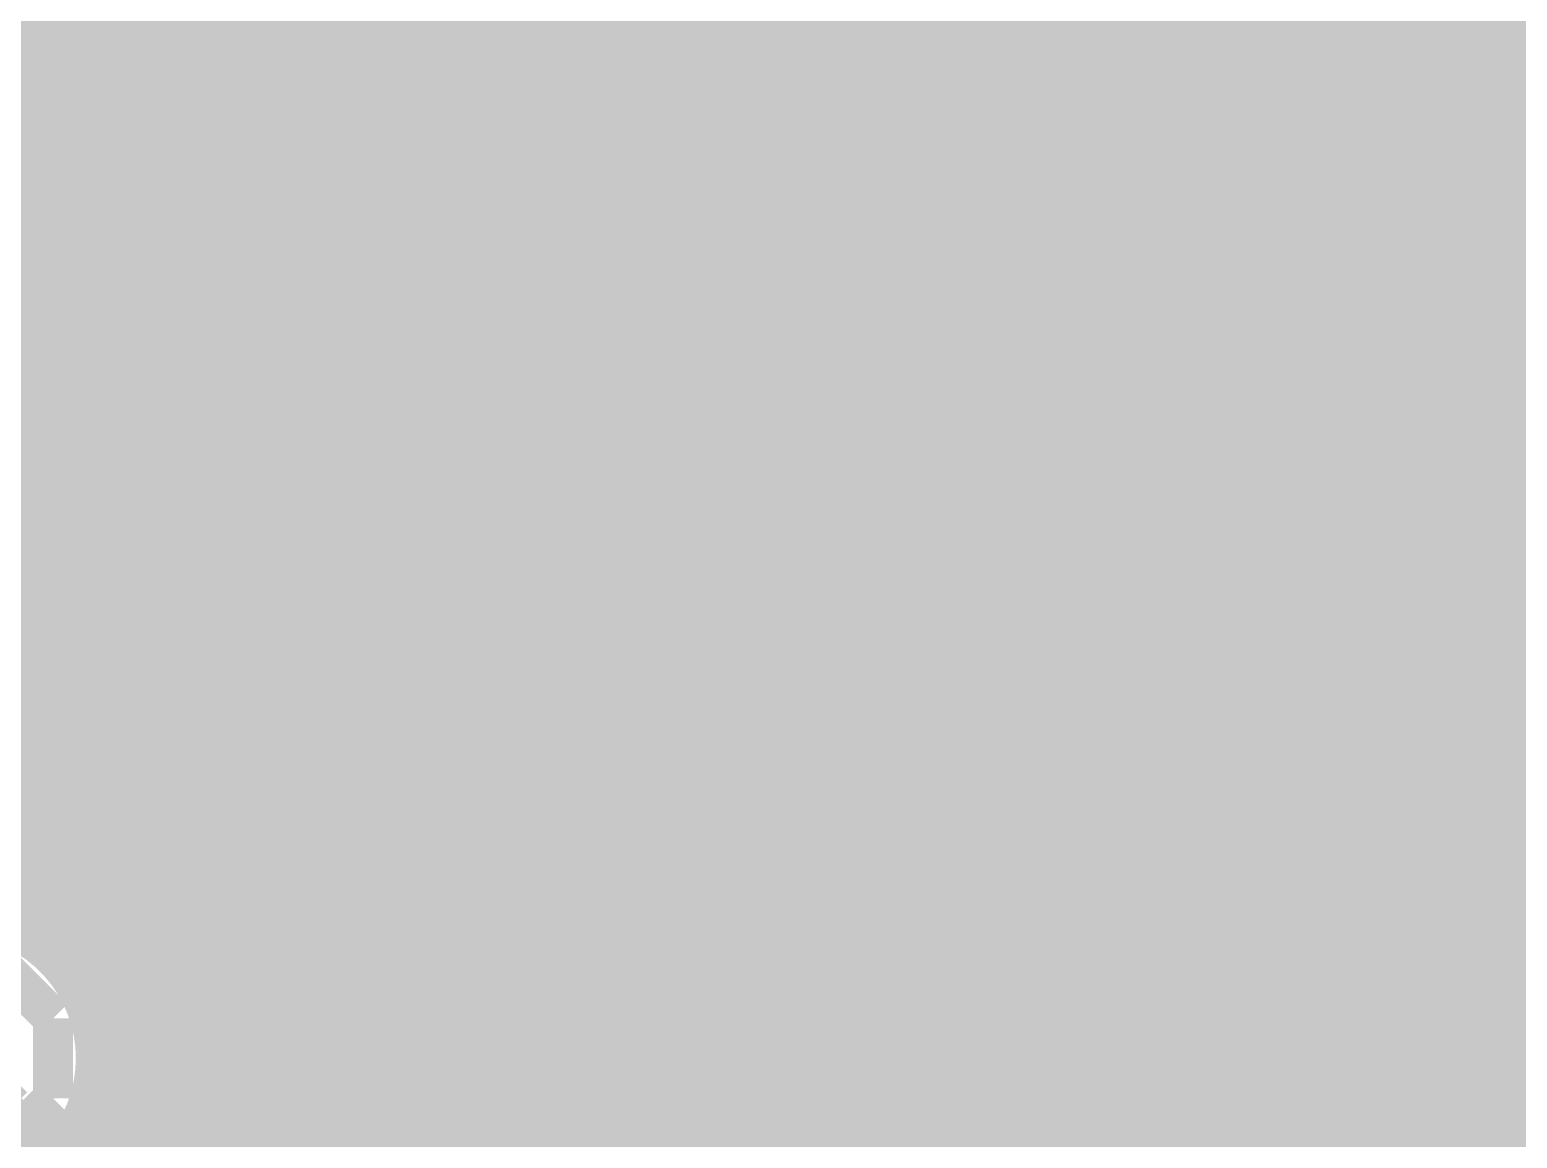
# Model space of a CAD drawing. Extents: x 980 to 1163, y 595 to 881.
# Drawn here: x 1112.76 to 1122.21, y 807.41 to 814.45 of the extents above; entities that cross this region are included whole.
import ezdxf

# ---------------------------------------------------------------- set-up
doc = ezdxf.new("R2010")
doc.units = 0
doc.header["$LTSCALE"] = 10
doc.header["$MEASUREMENT"] = 0
doc.layers.get('0').update_dxf_attribs({"linetype": 'CONTINUOUS'})
for name, color, linetype in [('22-304-2_BOT', 7, 'CONTINUOUS'), ('22-304-2_DRD', 7, 'CONTINUOUS'), ('22-304-2_DRL', 2, 'CONTINUOUS'), ('22-304-2_IN1', 4, 'CONTINUOUS'), ('22-304-2_IN2', 3, 'CONTINUOUS'), ('22-304-2_SMB', 5, 'CONTINUOUS'), ('22-304-2_SPB', 14, 'CONTINUOUS'), ('22-304-2_SSB', 12, 'CONTINUOUS'), ('22-304-2_SST', 11, 'CONTINUOUS'), ('22-304-2_TOP', 13, 'CONTINUOUS'), ('THRUHOLE_TAP', 7, 'CONTINUOUS')]:
    doc.layers.add(name, color=color, linetype=linetype)

# ---------------------------------------------------------------- blocks, each defined once
blk = doc.blocks.new('RECTANGLE_3')
blk.add_solid([(0.4826, 0.4064), (0.4826, -0.4064), (-0.4826, 0.4064), (-0.4826, -0.4064)])
blk = doc.blocks.new('RECTANGLE_31')
blk.add_solid([(0.9017, 0.508), (0.9017, -0.508), (-0.9017, 0.508), (-0.9017, -0.508)])
blk = doc.blocks.new('RECTANGLE_32')
blk.add_solid([(0.44958, 0.65024), (0.44958, -0.65024), (-0.44958, 0.65024), (-0.44958, -0.65024)])
blk = doc.blocks.new('ROUND_39')
at = {"const_width": 0.40005}
blk.add_lwpolyline([(-0.200024, 0, 1), (0.200024, 0, 1)], format="xyb", close=True, dxfattribs=at)
blk = doc.blocks.new('ROUND_88')
at = {"const_width": 0.10033}
blk.add_lwpolyline([(-0.050164, 0, 1), (0.050164, 0, 1)], format="xyb", close=True, dxfattribs=at)
blk = doc.blocks.new('ROUND_42')
at = {"const_width": 0.40005}
blk.add_lwpolyline([(-0.200024, 0, 1), (0.200024, 0, 1)], format="xyb", close=True, dxfattribs=at)
blk = doc.blocks.new('ROUND_80')
at = {"const_width": 0.10033}
blk.add_lwpolyline([(-0.050164, 0, 1), (0.050164, 0, 1)], format="xyb", close=True, dxfattribs=at)

msp = doc.modelspace()

# ---------------------------------------------------------------- linework, layer by layer
at = {"layer": '22-304-2_BOT'}
for points, const_width in [([(1112.6837, 819.3187), (1112.6837, 814.5536)], 0.254), ([(1116.5699, 817.5813), (1116.5699, 813.7942)], 0.254), ([(1116.7985, 817.5686), (1116.7985, 813.5656)], 0.254), ([(1117.0271, 817.5686), (1117.0271, 808.0462)], 0.254), ([(1117.2557, 817.5686), (1117.2557, 808.0462)], 0.254), ([(1117.4843, 817.5686), (1117.4843, 809.4686)], 0.254), ([(1117.7129, 817.5686), (1117.7129, 809.4686)], 0.254), ([(1117.9415, 817.0403), (1117.9415, 809.4686)], 0.254), ([(1118.1701, 816.7482), (1118.1701, 809.4686)], 0.254), ([(1118.3987, 816.6085), (1118.3987, 809.4686)], 0.254), ([(1118.6273, 816.545), (1118.6273, 813.9694)], 0.254), ([(1118.8559, 816.5425), (1118.8559, 814.4089)], 0.254), ([(1116.5368, 814.9448), (1116.5368, 813.8272)], 0.254), ([(1118.8686, 814.4216), (1116.5368, 814.4216)], 0.254), ([(1123.8343, 814.32), (1122.4627, 814.32), (1121.9293, 813.7866)], 0.254), ([(1118.7035, 814.193), (1116.5368, 814.193)], 0.254), ([(1113.1663, 813.7866), (1114.3093, 813.7866)], 0.635), ([(1118.6247, 813.9644), (1116.5368, 813.9644)], 0.254), ([(1119.5163, 813.7866), (1120.6593, 813.7866)], 0.635), ([(1115.5793, 808.4526), (1116.3413, 808.4526), (1116.3413, 813.1262), (1115.6809, 813.7866), (1115.5793, 813.7866)], 0.254), ([(1116.5368, 813.8272), (1116.7908, 813.5757)], 0.254), ([(1121.9293, 813.7866), (1121.9293, 808.4526)], 0.254), ([(1118.6095, 813.7358), (1116.6283, 813.7358)], 0.254), ([(1118.6273, 813.6037), (1118.6273, 809.4686)], 0.254), ([(1118.6527, 813.5072), (1116.8493, 813.5072)], 0.254), ([(1118.7644, 813.2786), (1116.9585, 813.2786)], 0.254), ([(1116.9763, 813.1262), (1116.9763, 809.4686)], 0.254), ([(1118.8559, 813.1643), (1118.8559, 809.4686)], 0.254), ([(1112.6837, 813.0169), (1112.6837, 808.7294)], 0.254), ([(1118.9854, 813.05), (1116.9763, 813.05)], 0.254), ([(1112.9123, 812.9153), (1112.9123, 812.8468)], 0.254), ([(1119.0845, 812.989), (1119.0845, 809.4686)], 0.254), ([(1119.3131, 812.9026), (1119.3131, 809.4686)], 0.254), ([(1112.6837, 812.8214), (1107.3014, 812.8214)], 0.254), ([(1112.6837, 812.8468), (1112.6837, 811.4244)], 0.254), ([(1113.3517, 812.8468), (1112.6837, 812.8468)], 0.254), ([(1113.1409, 812.8798), (1113.1409, 812.8468)], 0.254), ([(1113.3517, 812.8976), (1113.3517, 812.8468)], 0.254), ([(1119.7017, 812.8214), (1116.9763, 812.8214)], 0.254), ([(1119.5417, 812.8798), (1119.5417, 809.4686)], 0.254), ([(1119.7017, 812.8976), (1119.7017, 812.6283)], 0.254), ([(1114.6649, 812.6283), (1114.6649, 811.4244)], 0.254), ([(1115.2668, 812.6283), (1114.6649, 812.6283)], 0.254), ([(1115.2668, 812.6283), (1114.6649, 812.6283)], 0.254), ([(1114.7411, 812.6283), (1114.7411, 809.4686)], 0.254), ([(1114.9697, 812.6283), (1114.9697, 809.4686)], 0.254), ([(1115.1983, 812.6283), (1115.1983, 809.4686)], 0.254), ([(1115.7063, 812.6283), (1115.2668, 812.6283)], 0.254), ([(1115.4269, 812.6283), (1115.4269, 809.4686)], 0.254), ([(1115.6555, 812.6283), (1115.6555, 809.4686)], 0.254), ([(1115.7063, 812.6283), (1115.7063, 809.4686)], 0.254), ([(1120.9717, 812.6283), (1119.7017, 812.6283)], 0.254), ([(1119.7703, 812.6283), (1119.7703, 809.4686)], 0.254), ([(1119.9989, 812.6283), (1119.9989, 809.4686)], 0.254), ([(1120.2275, 812.6283), (1120.2275, 807.5382)], 0.254), ([(1120.4561, 812.6283), (1120.4561, 807.5382)], 0.254), ([(1120.6847, 812.6283), (1120.6847, 809.4686)], 0.254), ([(1120.9133, 812.6283), (1120.9133, 809.4686)], 0.254), ([(1121.2943, 812.6283), (1120.9717, 812.6283)], 0.254), ([(1121.1419, 812.6283), (1121.1419, 809.4686)], 0.254), ([(1121.2943, 812.6283), (1121.2943, 809.4686)], 0.254), ([(1112.6837, 812.5928), (1061.0074, 812.5928)], 0.254), ([(1115.7063, 812.5928), (1114.6649, 812.5928)], 0.254), ([(1121.2943, 812.5928), (1116.9763, 812.5928)], 0.254), ([(1112.6837, 812.3642), (1061.1572, 812.3642)], 0.254), ([(1115.7063, 812.3642), (1114.6649, 812.3642)], 0.254), ([(1121.2943, 812.3642), (1116.9763, 812.3642)], 0.254), ([(1112.6837, 812.1356), (1061.2283, 812.1356)], 0.254), ([(1115.7063, 812.1356), (1114.6649, 812.1356)], 0.254), ([(1121.2943, 812.1356), (1116.9763, 812.1356)], 0.254), ([(1112.7472, 811.9324), (1113.6743, 811.9324)], 0.381), ([(1114.6014, 811.9324), (1113.6743, 811.9324)], 0.381), ([(1112.6837, 811.907), (1061.2385, 811.907)], 0.254), ([(1114.8173, 811.9324), (1113.6743, 811.9324)], 0.254), ([(1114.8173, 811.9324), (1113.6743, 811.9324)], 0.254), ([(1114.8173, 811.9324), (1113.6743, 811.9324)], 0.254), ([(1115.7063, 811.907), (1114.6649, 811.907)], 0.254), ([(1121.2943, 811.907), (1116.9763, 811.907)], 0.254), ([(1112.6837, 811.6784), (1061.1877, 811.6784)], 0.254), ([(1115.7063, 811.6784), (1114.6649, 811.6784)], 0.254), ([(1121.2943, 811.6784), (1116.9763, 811.6784)], 0.254), ([(1112.6837, 811.4498), (1061.0683, 811.4498)], 0.254), ([(1115.7063, 811.4498), (1114.6649, 811.4498)], 0.254), ([(1114.6649, 811.4244), (1114.6649, 811.018)], 0.254), ([(1121.2943, 811.4498), (1116.9763, 811.4498)], 0.254), ([(1112.6837, 811.2212), (1060.9693, 811.2212)], 0.254), ([(1115.7063, 811.2212), (1114.6649, 811.2212)], 0.254), ([(1121.2943, 811.2212), (1116.9763, 811.2212)], 0.254), ([(1112.6837, 811.018), (1112.6837, 809.5956)], 0.254), ([(1114.6649, 811.018), (1114.6649, 809.5956)], 0.254), ([(1112.6837, 810.9926), (1060.9693, 810.9926)], 0.254), ([(1115.7063, 810.9926), (1114.6649, 810.9926)], 0.254), ([(1121.2943, 810.9926), (1116.9763, 810.9926)], 0.254), ([(1112.6837, 810.764), (1060.9693, 810.764)], 0.254), ([(1115.7063, 810.764), (1114.6649, 810.764)], 0.254), ([(1121.2943, 810.764), (1116.9763, 810.764)], 0.254), ([(1112.6837, 810.5354), (1060.9693, 810.5354)], 0.254), ([(1115.5793, 808.4526), (1114.2839, 808.4526), (1113.6743, 809.0622), (1113.6743, 810.51)], 0.254), ([(1115.7063, 810.5354), (1114.6649, 810.5354)], 0.254), ([(1121.2943, 810.5354), (1116.9763, 810.5354)], 0.254), ([(1112.6837, 810.3068), (1060.9693, 810.3068)], 0.254), ([(1115.7063, 810.3068), (1114.6649, 810.3068)], 0.254), ([(1121.2943, 810.3068), (1116.9763, 810.3068)], 0.254), ([(1112.6837, 810.0782), (1061.1039, 810.0782)], 0.254), ([(1115.7063, 810.0782), (1114.6649, 810.0782)], 0.254), ([(1121.2943, 810.0782), (1116.9763, 810.0782)], 0.254), ([(1112.6837, 809.8496), (1061.3325, 809.8496)], 0.254), ([(1115.7063, 809.8496), (1114.6649, 809.8496)], 0.254), ([(1121.2943, 809.8496), (1116.9763, 809.8496)], 0.254), ([(1112.6837, 809.621), (1061.5611, 809.621)], 0.254), ([(1113.0393, 809.5956), (1112.6837, 809.5956)], 0.254), ([(1112.9123, 809.5956), (1112.9123, 808.5669)], 0.254), ([(1113.0393, 809.5956), (1113.0393, 809.0622)], 0.254), ([(1114.6649, 809.5956), (1114.3093, 809.5956)], 0.254), ([(1114.3093, 809.5956), (1114.3093, 809.4686)], 0.254), ([(1114.5125, 809.5956), (1114.5125, 809.4686)], 0.254), ([(1115.7063, 809.621), (1114.6649, 809.621)], 0.254), ([(1121.2943, 809.621), (1116.9763, 809.621)], 0.254), ([(1115.7063, 809.4686), (1114.3093, 809.4686)], 0.254), ([(1116.989, 809.4686), (1116.989, 808.0462)], 0.254), ([(1120.164, 809.4686), (1117.3446, 809.4686)], 0.254), ([(1117.3446, 809.4686), (1117.3446, 808.0462)], 0.254), ([(1120.164, 809.4686), (1120.164, 807.5382)], 0.254), ([(1120.5196, 809.4686), (1120.5196, 807.5382)], 0.254), ([(1121.2943, 809.4686), (1120.5196, 809.4686)], 0.254), ([(1113.0393, 809.3924), (1111.909, 809.3924)], 0.254), ([(1117.3446, 809.3924), (1116.989, 809.3924)], 0.254), ([(1120.5196, 809.3924), (1120.164, 809.3924)], 0.254), ([(1113.0393, 809.1638), (1111.909, 809.1638)], 0.254), ([(1117.3446, 809.1638), (1116.989, 809.1638)], 0.254), ([(1120.5196, 809.1638), (1120.164, 809.1638)], 0.254), ([(1113.052, 808.9352), (1111.909, 808.9352)], 0.254), ([(1117.3446, 808.9352), (1116.989, 808.9352)], 0.254), ([(1120.5196, 808.9352), (1120.164, 808.9352)], 0.254), ([(1113.1485, 808.7066), (1112.7294, 808.7066)], 0.254), ([(1113.1409, 808.7167), (1113.1409, 808.1986)], 0.254), ([(1117.3446, 808.7066), (1116.989, 808.7066)], 0.254), ([(1120.5196, 808.7066), (1120.164, 808.7066)], 0.254), ([(1113.2298, 808.61), (1113.7911, 808.0462)], 0.254), ([(1113.3593, 808.478), (1112.991, 808.478)], 0.254), ([(1113.3695, 808.4678), (1113.3695, 808.0462)], 0.254), ([(1117.3446, 808.478), (1116.989, 808.478)], 0.254), ([(1120.5196, 808.478), (1120.164, 808.478)], 0.254), ([(1118.7543, 808.4526), (1118.7543, 808.0462), (1118.1193, 807.4112), (1112.7853, 807.4112), (1112.2773, 807.9192)], 0.254), ([(1113.5879, 808.2494), (1113.1231, 808.2494)], 0.254), ([(1113.5981, 808.2392), (1113.5981, 808.0462)], 0.254), ([(1117.3446, 808.2494), (1116.989, 808.2494)], 0.254), ([(1120.5196, 808.2494), (1120.164, 808.2494)], 0.254), ([(1113.7911, 808.0462), (1113.1764, 808.0462)], 0.254), ([(1117.3446, 808.0462), (1116.989, 808.0462)], 0.254), ([(1120.5196, 808.0208), (1120.164, 808.0208)], 0.254), ([(1120.5196, 807.7922), (1120.164, 807.7922)], 0.254), ([(1120.5196, 807.5636), (1120.164, 807.5636)], 0.254), ([(1120.5196, 807.5382), (1120.164, 807.5382)], 0.254)]:
    msp.add_lwpolyline(points, dxfattribs=dict(at, const_width=const_width))
at = {"layer": '22-304-2_BOT', "const_width": 0.254}
for points in [[(1113.1663, 814.6933, 0.414214), (1112.2595, 813.7866)], [(1119.5163, 814.6933, 0.414214), (1118.6095, 813.7866)], [(1112.2595, 813.7866, 0.414214), (1113.1663, 812.8798)], [(1118.6095, 813.7866, 0.414214), (1119.5163, 812.8798)], [(1116.9763, 813.1262, 0.198912), (1116.7903, 813.5752)], [(1113.1663, 812.8798, 0.051451), (1113.3514, 812.8989)], [(1119.5163, 812.8798, 0.051451), (1119.7014, 812.8989)], [(1113.0393, 809.0622, 0.198912), (1113.2252, 808.6132)], [(1113.0393, 809.0622, 0.198912), (1113.2252, 808.6132)], [(1113.1764, 808.0462, 0.373689), (1112.2773, 808.8285)]]:
    msp.add_lwpolyline(points, format="xyb", dxfattribs=at)
at = {"layer": '22-304-2_DRD', "const_width": 0.254}
for points in [[(1112.9123, 814.4216), (1112.5313, 814.0406)], [(1113.4203, 814.4216), (1112.9123, 814.4216)], [(1113.8013, 814.0406), (1113.4203, 814.4216)], [(1119.2623, 814.4216), (1118.8813, 814.0406)], [(1119.7703, 814.4216), (1119.2623, 814.4216)], [(1120.1513, 814.0406), (1119.7703, 814.4216)], [(1112.9123, 814.1676), (1112.9123, 814.0406)], [(1113.0393, 814.1676), (1112.9123, 814.1676)], [(1113.0393, 814.0406), (1113.0393, 814.1676)], [(1113.2933, 814.1676), (1113.2933, 814.0406)], [(1113.4203, 814.1676), (1113.2933, 814.1676)], [(1113.4203, 814.0406), (1113.4203, 814.1676)], [(1119.2623, 814.1676), (1119.2623, 814.0406)], [(1119.3893, 814.1676), (1119.2623, 814.1676)], [(1119.3893, 814.0406), (1119.3893, 814.1676)], [(1119.6433, 814.1676), (1119.6433, 814.0406)], [(1119.7703, 814.1676), (1119.6433, 814.1676)], [(1119.7703, 814.0406), (1119.7703, 814.1676)], [(1112.9123, 814.0406), (1113.0393, 814.0406)], [(1113.2933, 814.0406), (1113.4203, 814.0406)], [(1113.8013, 813.5326), (1113.8013, 814.0406)], [(1118.8813, 814.0406), (1118.8813, 813.5326)], [(1119.2623, 814.0406), (1119.3893, 814.0406)], [(1119.6433, 814.0406), (1119.7703, 814.0406)], [(1120.1513, 813.5326), (1120.1513, 814.0406)], [(1113.0393, 813.4056), (1112.7853, 813.6596)], [(1113.5473, 813.6596), (1113.2933, 813.4056)], [(1119.3893, 813.4056), (1119.1353, 813.6596)], [(1119.8973, 813.6596), (1119.6433, 813.4056)], [(1112.5313, 813.5326), (1112.9123, 813.1516)], [(1113.4203, 813.1516), (1113.8013, 813.5326)], [(1118.8813, 813.5326), (1119.2623, 813.1516)], [(1119.7703, 813.1516), (1120.1513, 813.5326)], [(1113.2933, 813.4056), (1113.0393, 813.4056)], [(1119.6433, 813.4056), (1119.3893, 813.4056)], [(1112.9123, 813.1516), (1113.4203, 813.1516)], [(1119.2623, 813.1516), (1119.7703, 813.1516)], [(1114.5633, 812.5674), (1114.1823, 812.1864)], [(1114.5633, 812.5674), (1114.1823, 812.1864)], [(1114.5633, 812.5674), (1114.1823, 812.1864)], [(1115.0713, 812.5674), (1114.5633, 812.5674)], [(1115.0713, 812.5674), (1114.5633, 812.5674)], [(1115.0713, 812.5674), (1114.5633, 812.5674)], [(1115.4523, 812.1864), (1115.0713, 812.5674)], [(1115.4523, 812.1864), (1115.0713, 812.5674)], [(1115.4523, 812.1864), (1115.0713, 812.5674)], [(1114.5633, 812.3134), (1114.5633, 812.1864)], [(1114.6903, 812.3134), (1114.5633, 812.3134)], [(1114.5633, 812.3134), (1114.5633, 812.1864)], [(1114.6903, 812.3134), (1114.5633, 812.3134)], [(1114.5633, 812.3134), (1114.5633, 812.1864)], [(1114.6903, 812.3134), (1114.5633, 812.3134)], [(1114.6903, 812.1864), (1114.6903, 812.3134)], [(1114.6903, 812.1864), (1114.6903, 812.3134)], [(1114.6903, 812.1864), (1114.6903, 812.3134)], [(1114.9443, 812.3134), (1114.9443, 812.1864)], [(1115.0713, 812.3134), (1114.9443, 812.3134)], [(1114.9443, 812.3134), (1114.9443, 812.1864)], [(1115.0713, 812.3134), (1114.9443, 812.3134)], [(1114.9443, 812.3134), (1114.9443, 812.1864)], [(1115.0713, 812.3134), (1114.9443, 812.3134)], [(1115.0713, 812.1864), (1115.0713, 812.3134)], [(1115.0713, 812.1864), (1115.0713, 812.3134)], [(1115.0713, 812.1864), (1115.0713, 812.3134)], [(1114.1823, 812.1864), (1114.1823, 811.6784)], [(1114.1823, 812.1864), (1114.1823, 811.6784)], [(1114.1823, 812.1864), (1114.1823, 811.6784)], [(1114.5633, 812.1864), (1114.6903, 812.1864)], [(1114.5633, 812.1864), (1114.6903, 812.1864)], [(1114.5633, 812.1864), (1114.6903, 812.1864)], [(1114.9443, 812.1864), (1115.0713, 812.1864)], [(1114.9443, 812.1864), (1115.0713, 812.1864)], [(1114.9443, 812.1864), (1115.0713, 812.1864)], [(1115.4523, 811.6784), (1115.4523, 812.1864)], [(1115.4523, 811.6784), (1115.4523, 812.1864)], [(1115.4523, 811.6784), (1115.4523, 812.1864)], [(1114.6903, 811.5514), (1114.4363, 811.8054)], [(1114.6903, 811.5514), (1114.4363, 811.8054)], [(1114.6903, 811.5514), (1114.4363, 811.8054)], [(1115.1983, 811.8054), (1114.9443, 811.5514)], [(1115.1983, 811.8054), (1114.9443, 811.5514)], [(1115.1983, 811.8054), (1114.9443, 811.5514)], [(1114.1823, 811.6784), (1114.5633, 811.2974)], [(1114.1823, 811.6784), (1114.5633, 811.2974)], [(1114.1823, 811.6784), (1114.5633, 811.2974)], [(1115.0713, 811.2974), (1115.4523, 811.6784)], [(1115.0713, 811.2974), (1115.4523, 811.6784)], [(1115.0713, 811.2974), (1115.4523, 811.6784)], [(1114.9443, 811.5514), (1114.6903, 811.5514)], [(1114.9443, 811.5514), (1114.6903, 811.5514)], [(1114.9443, 811.5514), (1114.6903, 811.5514)], [(1114.5633, 811.2974), (1115.0713, 811.2974)], [(1114.5633, 811.2974), (1115.0713, 811.2974)], [(1114.5633, 811.2974), (1115.0713, 811.2974)], [(1112.9123, 808.1732), (1112.5313, 808.5542)], [(1112.9123, 807.6652), (1112.9123, 808.1732)], [(1112.6583, 807.7922), (1112.4043, 807.5382)], [(1112.5313, 807.2842), (1112.9123, 807.6652)]]:
    msp.add_lwpolyline(points, dxfattribs=at)
at = {"layer": '22-304-2_IN1', "const_width": 0.254}
for points in [[(1112.8107, 826.3342), (1112.8107, 808.6532)], [(1113.0393, 826.3342), (1113.0393, 808.4119)], [(1113.2679, 826.3342), (1113.2679, 805.5773)], [(1113.4965, 826.3342), (1113.4965, 805.8389)], [(1113.7251, 826.3342), (1113.7251, 805.971)], [(1113.9537, 826.3342), (1113.9537, 812.2118)], [(1114.1823, 826.3342), (1114.1823, 812.5801)], [(1114.4109, 826.3342), (1114.4109, 812.7426)], [(1114.6395, 826.3342), (1114.6395, 812.8214)], [(1114.8681, 826.3342), (1114.8681, 812.8391)], [(1115.0967, 824.2768), (1115.0967, 812.796)], [(1118.5257, 824.2768), (1118.5257, 804.5029)], [(1118.7543, 824.0482), (1118.7543, 804.5003)], [(1115.3253, 823.9085), (1115.3253, 812.6842)], [(1116.4683, 823.8043), (1116.4683, 795.4732)], [(1118.9829, 823.8196), (1118.9829, 804.4368)], [(1115.5539, 823.7434), (1115.5539, 812.4632)], [(1116.2397, 823.6926), (1116.2397, 795.4732)], [(1115.7825, 823.6646), (1115.7825, 795.4732)], [(1116.0111, 823.6494), (1116.0111, 795.4732)], [(1119.2115, 823.591), (1119.2115, 804.2946)], [(1119.4401, 823.3624), (1119.4401, 804.005)], [(1119.6687, 823.1338), (1119.6687, 798.892)], [(1119.8973, 822.9052), (1119.8973, 798.9199)], [(1120.1259, 822.6766), (1120.1259, 798.892)], [(1120.3545, 822.448), (1120.3545, 798.798)], [(1120.5831, 822.2194), (1120.5831, 798.6075)], [(1120.8117, 821.9908), (1120.8117, 795.4732)], [(1121.0403, 821.7622), (1121.0403, 804.0939)], [(1116.6969, 821.31), (1116.6969, 798.544)], [(1118.2971, 821.3583), (1118.2971, 804.447)], [(1116.9255, 821.0459), (1116.9255, 798.765)], [(1118.0685, 821.0662), (1118.0685, 804.3149)], [(1117.8399, 820.9265), (1117.8399, 804.0533)], [(1117.1541, 820.9163), (1117.1541, 798.8768)], [(1117.3827, 820.8605), (1117.3827, 798.9199)], [(1117.6113, 820.863), (1117.6113, 798.9022)], [(1121.2689, 816.611), (1121.2689, 804.3352)], [(1121.4975, 816.3469), (1121.4975, 804.4546)], [(1121.7261, 816.2173), (1121.7261, 804.5054)], [(1121.9547, 816.1615), (1121.9547, 804.4952)], [(1122.1833, 816.164), (1122.1833, 804.4241)], [(1139.6, 814.5486), (1107.718, 814.5486)], [(1140.1868, 814.32), (1107.1312, 814.32)], [(1145.0433, 814.0914), (1049.7018, 814.0914)], [(1145.0433, 813.8628), (1049.5266, 813.8628)], [(1145.0433, 813.6342), (1049.0871, 813.6342)], [(1145.0433, 813.4056), (1039.9101, 813.4056)], [(1145.0433, 813.177), (1054.6878, 813.177)], [(1145.0433, 812.9484), (1055.14, 812.9484)], [(1114.3651, 812.7198), (1060.8651, 812.7198)], [(1145.0433, 812.7198), (1115.2694, 812.7198)], [(1114.101, 812.4912), (1061.0861, 812.4912)], [(1145.0433, 812.4912), (1115.531, 812.4912)], [(1113.9714, 812.2626), (1061.1979, 812.2626)], [(1145.0433, 812.2626), (1115.6631, 812.2626)], [(1113.9156, 812.034), (1061.241, 812.034)], [(1145.0433, 812.034), (1115.719, 812.034)], [(1113.9181, 811.8054), (1061.2233, 811.8054)], [(1145.0433, 811.8054), (1115.7164, 811.8054)], [(1113.9816, 811.5768), (1061.1445, 811.5768)], [(1113.9537, 811.653), (1113.9537, 806.0269)], [(1145.0433, 811.5768), (1115.6529, 811.5768)], [(1115.5539, 811.4015), (1115.5539, 795.4732)], [(1114.1213, 811.3482), (1060.982, 811.3482)], [(1145.0433, 811.3482), (1115.5107, 811.3482)], [(1114.1823, 811.2847), (1114.1823, 806.0243)], [(1114.4134, 811.1196), (1060.6137, 811.1196)], [(1114.4109, 811.1196), (1114.4109, 805.9608)], [(1145.0433, 811.1196), (1115.2211, 811.1196)], [(1115.3253, 811.1805), (1115.3253, 795.4732)], [(1114.6395, 811.0408), (1114.6395, 805.8186)], [(1114.8681, 811.0256), (1114.8681, 805.529)], [(1115.0967, 811.0688), (1115.0967, 795.4732)], [(1145.0433, 810.891), (1055.2085, 810.891)], [(1135.0814, 810.6624), (1055.4092, 810.6624)], [(1134.8756, 810.4338), (1055.5311, 810.4338)], [(1134.774, 810.2052), (1055.6022, 810.2052)], [(1134.7385, 809.9766), (1055.6302, 809.9766)], [(1134.7613, 809.748), (1055.6149, 809.748)], [(1134.8477, 809.5194), (1055.5591, 809.5194)], [(1135.023, 809.2908), (1100.6872, 809.2908)], [(1135.4624, 809.0622), (1101.0124, 809.0622)], [(1138.452, 808.8336), (1101.1622, 808.8336)], [(1138.2767, 808.605), (1112.8716, 808.605)], [(1138.1903, 808.3764), (1113.0621, 808.3764)], [(1138.1675, 808.1478), (1113.1561, 808.1478)], [(1138.203, 807.9192), (1113.184, 807.9192)], [(1138.3046, 807.6906), (1113.1561, 807.6906)], [(1113.0393, 807.4264), (1113.0393, 795.4732)], [(1138.5104, 807.462), (1113.0621, 807.462)]]:
    msp.add_lwpolyline(points, dxfattribs=at)
for points in [[(1114.8173, 812.8391, 0.414214), (1113.9105, 811.9324)], [(1115.724, 811.9324, 0.414214), (1114.8173, 812.8391)], [(1113.9105, 811.9324, 0.414214), (1114.8173, 811.0256)], [(1114.8173, 811.0256, 0.414214), (1115.724, 811.9324)], [(1113.184, 807.9192, 0.414214), (1112.2773, 808.8259)], [(1112.2773, 807.0124, 0.414214), (1113.184, 807.9192)]]:
    msp.add_lwpolyline(points, format="xyb", dxfattribs=at)
at = {"layer": '22-304-2_IN2'}
for points, const_width in [([(1120.2275, 822.829), (1120.2275, 814.5257)], 0.254), ([(1120.4561, 822.6004), (1120.4561, 814.198)], 0.254), ([(1120.6847, 822.3718), (1120.6847, 811.8485)], 0.254), ([(1120.9133, 822.1432), (1120.9133, 811.8485)], 0.254), ([(1117.7129, 820.7614), (1117.7129, 814.0456)], 0.254), ([(1117.4843, 820.736), (1117.4843, 814.2742)], 0.254), ([(1113.1815, 818.577), (1119.9125, 811.8485)], 0.254), ([(1141.1596, 817.6905), (1138.5586, 817.6905), (1131.4543, 810.5862), (1119.3893, 810.5862), (1112.2849, 817.6905), (1106.1584, 817.6905)], 1.27), ([(1117.2557, 817.9928), (1117.2557, 814.5028)], 0.254), ([(1117.9415, 816.8168), (1117.9415, 813.817)], 0.254), ([(1118.1701, 816.6009), (1118.1701, 813.5884)], 0.254), ([(1121.1419, 816.5958), (1121.1419, 811.8485)], 0.254), ([(1118.3987, 816.4815), (1118.3987, 813.3598)], 0.254), ([(1118.6273, 816.4256), (1118.6273, 814.2996)], 0.254), ([(1118.8559, 816.4231), (1118.8559, 814.5714)], 0.254), ([(1121.3705, 816.2986), (1121.3705, 811.8485)], 0.254), ([(1121.5991, 816.1437), (1121.5991, 811.8485)], 0.254), ([(1121.8277, 816.0624), (1121.8277, 811.8485)], 0.254), ([(1122.0563, 816.037), (1122.0563, 811.8485)], 0.254), ([(1122.2849, 816.0624), (1122.2849, 811.8485)], 0.254), ([(1118.7085, 814.4216), (1117.3369, 814.4216)], 0.254), ([(1129.2521, 814.4216), (1120.3214, 814.4216)], 0.254), ([(1118.5739, 814.193), (1117.5655, 814.193)], 0.254), ([(1129.1149, 814.193), (1120.4586, 814.193)], 0.254), ([(1114.1645, 814.0279), (1118.4901, 809.6997)], 0.254), ([(1114.2254, 813.9644), (1114.1772, 813.9644)], 0.254), ([(1118.5053, 813.9644), (1117.7941, 813.9644)], 0.254), ([(1129.0463, 813.9644), (1120.5272, 813.9644)], 0.254), ([(1114.2839, 813.9059), (1114.2839, 806.1259)], 0.254), ([(1114.454, 813.7358), (1114.1899, 813.7358)], 0.254), ([(1114.5125, 813.6773), (1114.5125, 806.0446)], 0.254), ([(1118.4901, 813.7358), (1118.0227, 813.7358)], 0.254), ([(1129.0311, 813.7358), (1120.5399, 813.7358)], 0.254), ([(1114.6826, 813.5072), (1114.1543, 813.5072)], 0.254), ([(1118.5282, 813.5072), (1118.2513, 813.5072)], 0.254), ([(1129.0692, 813.5072), (1120.5043, 813.5072)], 0.254), ([(1114.7411, 813.4487), (1114.7411, 805.8872)], 0.254), ([(1120.4561, 813.3751), (1120.4561, 811.8485)], 0.254), ([(1114.9112, 813.2786), (1114.0578, 813.2786)], 0.254), ([(1118.6247, 813.2786), (1118.4799, 813.2786)], 0.254), ([(1129.1657, 813.2786), (1120.4078, 813.2786)], 0.254), ([(1114.0553, 813.2735), (1114.0553, 806.1513)], 0.254), ([(1114.9697, 813.2201), (1114.9697, 805.59)], 0.254), ([(1118.6273, 813.2735), (1118.6273, 813.1312)], 0.254), ([(1113.8267, 813.0017), (1113.8267, 806.1259)], 0.254), ([(1115.1398, 813.05), (1113.88, 813.05)], 0.254), ([(1118.8025, 813.05), (1118.7085, 813.05)], 0.254), ([(1118.8559, 813.0017), (1118.8559, 812.9026)], 0.254), ([(1120.2275, 813.0474), (1120.2275, 811.8485)], 0.254), ([(1129.341, 813.05), (1120.23, 813.05)], 0.254), ([(1115.1983, 812.9915), (1115.1983, 763.967)], 0.254), ([(1112.8183, 812.8214), (1060.9261, 812.8214)], 0.254), ([(1112.6837, 812.8798), (1112.6837, 808.8615)], 0.254), ([(1115.3684, 812.8214), (1113.5142, 812.8214)], 0.254), ([(1113.5981, 812.8544), (1113.5981, 806.0446)], 0.254), ([(1119.1683, 812.8214), (1118.9371, 812.8214)], 0.254), ([(1119.0845, 812.8544), (1119.0845, 812.674)], 0.254), ([(1129.7067, 812.8214), (1119.8642, 812.8214)], 0.254), ([(1119.9989, 812.8798), (1119.9989, 811.8485)], 0.254), ([(1112.9123, 812.7909), (1112.9123, 808.7243)], 0.254), ([(1113.1409, 812.7604), (1113.1409, 808.4729)], 0.254), ([(1113.3695, 812.7807), (1113.3695, 805.8872)], 0.254), ([(1115.4269, 812.7629), (1115.4269, 763.7663)], 0.254), ([(1119.3131, 812.7807), (1119.3131, 812.4454)], 0.254), ([(1119.5417, 812.7604), (1119.5417, 812.2168)], 0.254), ([(1119.7703, 812.7909), (1119.7703, 811.9882)], 0.254), ([(1115.597, 812.5928), (1061.1598, 812.5928)], 0.254), ([(1115.6555, 812.5343), (1115.6555, 763.8705)], 0.254), ([(1131.6752, 812.5928), (1119.1657, 812.5928)], 0.254), ([(1115.8256, 812.3642), (1061.2868, 812.3642)], 0.254), ([(1131.4466, 812.3642), (1119.3943, 812.3642)], 0.254), ([(1115.8841, 812.3057), (1115.8841, 763.934)], 0.254), ([(1116.0542, 812.1356), (1061.3477, 812.1356)], 0.254), ([(1116.1127, 812.0771), (1116.1127, 763.9645)], 0.254), ([(1131.218, 812.1356), (1119.6229, 812.1356)], 0.254), ([(1116.2828, 811.907), (1061.3579, 811.907)], 0.254), ([(1130.9894, 811.907), (1119.8515, 811.907)], 0.254), ([(1116.3413, 811.8485), (1116.3413, 763.9645)], 0.254), ([(1130.931, 811.8485), (1119.9125, 811.8485)], 0.254), ([(1116.5114, 811.6784), (1061.3147, 811.6784)], 0.254), ([(1116.5699, 811.6199), (1116.5699, 763.9289)], 0.254), ([(1116.74, 811.4498), (1061.2106, 811.4498)], 0.254), ([(1116.7985, 811.3913), (1116.7985, 763.8603)], 0.254), ([(1116.9686, 811.2212), (1061.0201, 811.2212)], 0.254), ([(1117.0271, 811.1627), (1117.0271, 763.7536)], 0.254), ([(1117.1972, 810.9926), (1060.601, 810.9926)], 0.254), ([(1117.2557, 810.9341), (1117.2557, 763.5962)], 0.254), ([(1117.4258, 810.764), (1055.4803, 810.764)], 0.254), ([(1117.4843, 810.7055), (1117.4843, 763.3676)], 0.254), ([(1117.6544, 810.5354), (1055.6175, 810.5354)], 0.254), ([(1117.7129, 810.4769), (1117.7129, 804.066)], 0.254), ([(1117.883, 810.3068), (1055.6988, 810.3068)], 0.254), ([(1117.9415, 810.2483), (1117.9415, 804.3632)], 0.254), ([(1118.1116, 810.0782), (1055.7419, 810.0782)], 0.254), ([(1118.1701, 810.0197), (1118.1701, 804.5206)], 0.254), ([(1118.3402, 809.8496), (1055.7445, 809.8496)], 0.254), ([(1118.3987, 809.7911), (1118.3987, 804.6019)], 0.254), ([(1118.5765, 809.621), (1088.3454, 809.621)], 0.254), ([(1118.6273, 809.5803), (1118.6273, 804.6273)], 0.254), ([(1118.8559, 809.4432), (1118.8559, 804.6019)], 0.254), ([(1118.9803, 809.3924), (1100.7507, 809.3924)], 0.254), ([(1119.0845, 809.3619), (1119.0845, 804.5206)], 0.254), ([(1119.3131, 809.3263), (1119.3131, 804.3632)], 0.254), ([(1131.4543, 809.3238), (1119.3893, 809.3238)], 0.254), ([(1119.5417, 809.3238), (1119.5417, 804.066)], 0.254), ([(1119.7703, 809.3238), (1119.7703, 799.0317)], 0.254), ([(1119.9989, 809.3238), (1119.9989, 799.0342)], 0.254), ([(1120.2275, 809.3238), (1120.2275, 798.9834)], 0.254), ([(1120.4561, 809.3238), (1120.4561, 798.8742)], 0.254), ([(1120.6847, 809.3238), (1120.6847, 798.671)], 0.254), ([(1120.9133, 809.3238), (1120.9133, 804.1142)], 0.254), ([(1121.1419, 809.3238), (1121.1419, 804.386)], 0.254), ([(1121.3705, 809.3238), (1121.3705, 804.5308)], 0.254), ([(1121.5991, 809.3238), (1121.5991, 804.607)], 0.254), ([(1121.8277, 809.3238), (1121.8277, 804.6273)], 0.254), ([(1122.0563, 809.3238), (1122.0563, 804.5943)], 0.254), ([(1122.2849, 809.3238), (1122.2849, 804.5054)], 0.254), ([(1133.1688, 809.1638), (1101.0784, 809.1638)], 0.254), ([(1133.0418, 808.9352), (1112.422, 808.9352)], 0.254), ([(1132.9783, 808.7066), (1112.9351, 808.7066)], 0.254), ([(1132.9706, 808.478), (1113.1383, 808.478)], 0.254), ([(1133.0138, 808.2494), (1113.2475, 808.2494)], 0.254), ([(1133.118, 808.0208), (1113.2983, 808.0208)], 0.254), ([(1133.3059, 807.7922), (1113.2958, 807.7922)], 0.254), ([(1133.725, 807.5636), (1113.2399, 807.5636)], 0.254), ([(1143.5269, 807.335), (1113.1205, 807.335)], 0.254), ([(1113.1409, 807.3654), (1113.1409, 805.59)], 0.254)]:
    msp.add_lwpolyline(points, dxfattribs=dict(at, const_width=const_width))
at = {"layer": '22-304-2_IN2', "const_width": 0.254}
for points in [[(1113.1663, 814.8127, 0.414214), (1112.1401, 813.7866)], [(1119.5163, 814.8127, 0.414214), (1118.4901, 813.7866)], [(1120.5424, 813.7866, 0.414214), (1119.5163, 814.8127)], [(1114.1924, 813.7866, 0.059364), (1114.1637, 814.0277)], [(1112.1401, 813.7866, 0.414214), (1113.1663, 812.7604)], [(1113.1663, 812.7604, 0.414214), (1114.1924, 813.7866)], [(1118.4901, 813.7866, 0.414214), (1119.5163, 812.7604)], [(1119.5163, 812.7604, 0.414214), (1120.5424, 813.7866)], [(1118.4977, 809.6946, 0.198912), (1119.3893, 809.3253)], [(1118.4977, 809.6946, 0.198912), (1119.3893, 809.3253)], [(1113.3034, 807.9192, 0.414214), (1112.2773, 808.9453)], [(1112.2773, 806.893, 0.414214), (1113.3034, 807.9192)]]:
    msp.add_lwpolyline(points, format="xyb", dxfattribs=at)
at = {"layer": '22-304-2_SSB', "const_width": 0.1524}
for points in [[(1114.1238, 814.4089), (1113.1078, 814.0533), (1113.1078, 814.5282)], [(1114.1238, 813.5122), (1113.9537, 813.6316), (1113.786, 813.69), (1113.4457, 813.69), (1113.278, 813.6316), (1113.1078, 813.5122), (1113.1078, 813.3929), (1113.278, 813.276), (1113.4457, 813.2151), (1113.786, 813.2151), (1113.9537, 813.276), (1114.1238, 813.3929), (1114.1238, 813.5122)], [(1112.8488, 809.7607), (1112.8488, 812.6817), (1114.4871, 812.6817), (1114.4871, 809.7607), (1112.8488, 809.7607)], [(1120.7507, 812.6029), (1120.7507, 812.3667)], [(1120.7507, 812.4835), (1121.7667, 812.4835), (1121.5965, 812.3667)], [(1114.2737, 812.1711), (1114.4439, 812.0517), (1114.6115, 811.9933), (1114.9519, 811.9933), (1115.1195, 812.0517), (1115.2897, 812.1711), (1115.2897, 812.2905), (1115.1195, 812.4073), (1114.9519, 812.4683), (1114.6115, 812.4683), (1114.4439, 812.4073), (1114.2737, 812.2905), (1114.2737, 812.1711)], [(1120.9209, 811.4091), (1120.7507, 811.5285), (1120.7507, 811.7647), (1120.9209, 811.8841), (1121.0885, 811.8841), (1121.4289, 811.6453), (1121.7667, 811.8841), (1121.7667, 811.4091)], [(1114.4439, 811.1551), (1114.2737, 811.2745), (1114.2737, 811.5107), (1114.4439, 811.6301), (1114.6115, 811.6301), (1114.9519, 811.3913), (1115.2897, 811.6301), (1115.2897, 811.1551)], [(1121.7667, 811.0459), (1120.9209, 811.0459), (1120.7507, 810.9849), (1120.7507, 810.6293), (1120.9209, 810.5709), (1121.7667, 810.5709)], [(1115.2897, 810.7919), (1114.4439, 810.7919), (1114.2737, 810.7309), (1114.2737, 810.3753), (1114.4439, 810.3169), (1115.2897, 810.3169)], [(1114.1823, 804.1092), (1116.9763, 804.1092), (1116.9763, 809.4432), (1114.1823, 809.4432), (1114.1823, 804.1092)], [(1117.3573, 804.1092), (1120.1513, 804.1092), (1120.1513, 809.4432), (1117.3573, 809.4432), (1117.3573, 804.1092)], [(1120.5323, 804.1092), (1123.3263, 804.1092), (1123.3263, 809.4432), (1120.5323, 809.4432), (1120.5323, 804.1092)]]:
    msp.add_lwpolyline(points, dxfattribs=at)
at = {"layer": '22-304-2_SST', "const_width": 0.254}
msp.add_lwpolyline([(1114.6598, 806.4917), (1114.6598, 807.7617), (1114.449, 807.5509)], dxfattribs=at)
at = {"layer": '22-304-2_TOP', "const_width": 0.254}
for points in [[(1114.2839, 828.7726), (1114.2839, 809.1714)], [(1114.5125, 828.544), (1114.5125, 809.4)], [(1114.7411, 828.3154), (1114.7411, 809.6286)], [(1114.9697, 828.0868), (1114.9697, 809.8572)], [(1115.1983, 824.0634), (1115.1983, 810.0858)], [(1115.4269, 823.8221), (1115.4269, 810.3144)], [(1111.8963, 797.2512), (1111.8963, 805.8872), (1117.4843, 811.4752), (1117.4843, 821.7622)], [(1119.9989, 821.1424), (1119.9989, 814.5536)], [(1120.2275, 820.9138), (1120.2275, 814.3504)], [(1120.4561, 820.6852), (1120.4561, 807.8684)], [(1114.0553, 819.9029), (1114.0553, 813.9694)], [(1113.8267, 819.4635), (1113.8267, 814.4089)], [(1115.6555, 817.8658), (1115.6555, 810.543)], [(1115.8841, 817.6753), (1115.8841, 810.7716)], [(1116.7985, 817.6753), (1116.7985, 811.686)], [(1116.8493, 817.7083), (1116.8493, 811.7368)], [(1120.6847, 817.6474), (1120.6847, 807.8684)], [(1116.1127, 817.5813), (1116.1127, 811.0002)], [(1116.3413, 817.5534), (1116.3413, 811.2288)], [(1116.5699, 817.5813), (1116.5699, 811.4574)], [(1120.9133, 817.307), (1120.9133, 807.8684)], [(1121.1419, 817.0784), (1121.1419, 807.8684)], [(1118.1193, 816.7965), (1118.1193, 811.4752)], [(1118.1701, 816.7482), (1118.1701, 807.8684)], [(1118.3987, 816.6085), (1118.3987, 807.8684)], [(1118.6273, 816.545), (1118.6273, 813.9694)], [(1118.8559, 816.5425), (1118.8559, 814.4089)], [(1121.3705, 816.4688), (1121.3705, 807.8684)], [(1121.5991, 816.2783), (1121.5991, 807.8684)], [(1121.8277, 816.1843), (1121.8277, 807.8684)], [(1122.0563, 816.1564), (1122.0563, 807.8684)], [(1122.2849, 816.1843), (1122.2849, 807.8684)], [(1116.8493, 814.4216), (1113.814, 814.4216)], [(1118.8686, 814.4216), (1118.1193, 814.4216)], [(1129.4096, 814.4216), (1120.164, 814.4216)], [(1116.8493, 814.193), (1113.9765, 814.193)], [(1118.7035, 814.193), (1118.1193, 814.193)], [(1129.2445, 814.193), (1120.3265, 814.193)], [(1116.8493, 813.9644), (1114.0553, 813.9644)], [(1118.6247, 813.9644), (1118.1193, 813.9644)], [(1129.1657, 813.9644), (1120.4053, 813.9644)], [(1116.8493, 813.7358), (1114.073, 813.7358)], [(1118.6095, 813.7358), (1118.1193, 813.7358)], [(1129.1505, 813.7358), (1120.423, 813.7358)], [(1114.0553, 813.6037), (1114.0553, 808.9428)], [(1118.6273, 813.6037), (1118.6273, 807.8684)], [(1116.8493, 813.5072), (1114.0299, 813.5072)], [(1118.6527, 813.5072), (1118.1193, 813.5072)], [(1129.1937, 813.5072), (1120.3799, 813.5072)], [(1116.8493, 813.2786), (1113.9181, 813.2786)], [(1118.7644, 813.2786), (1118.1193, 813.2786)], [(1129.3029, 813.2786), (1120.2681, 813.2786)], [(1120.2275, 813.2227), (1120.2275, 807.8684)], [(1113.8267, 813.1643), (1113.8267, 808.7142)], [(1118.8559, 813.1643), (1118.8559, 807.8684)], [(1116.8493, 813.05), (1113.6971, 813.05)], [(1118.9854, 813.05), (1118.1193, 813.05)], [(1119.9989, 813.0169), (1119.9989, 807.8684)], [(1129.5264, 813.05), (1120.0471, 813.05)], [(1112.9123, 812.9153), (1112.9123, 808.5669)], [(1113.3695, 812.9026), (1113.3695, 808.257)], [(1113.5981, 812.989), (1113.5981, 808.4856)], [(1119.0845, 812.989), (1119.0845, 807.8684)], [(1119.3131, 812.9026), (1119.3131, 807.8684)], [(1119.7703, 812.9153), (1119.7703, 807.8684)], [(1116.8493, 812.8214), (1112.9123, 812.8214)], [(1113.1409, 812.8798), (1113.1409, 808.1986)], [(1135.6707, 812.8214), (1118.1193, 812.8214)], [(1119.5417, 812.8798), (1119.5417, 807.8684)], [(1116.8493, 812.5928), (1112.9123, 812.5928)], [(1135.8993, 812.5928), (1118.1193, 812.5928)], [(1116.8493, 812.3642), (1112.9123, 812.3642)], [(1136.1279, 812.3642), (1118.1193, 812.3642)], [(1116.8493, 812.1356), (1112.9123, 812.1356)], [(1136.3565, 812.1356), (1118.1193, 812.1356)], [(1116.8493, 811.907), (1112.9123, 811.907)], [(1136.5851, 811.907), (1118.1193, 811.907)], [(1116.7883, 811.6784), (1112.9123, 811.6784)], [(1116.8493, 811.7368), (1113.1739, 808.0614)], [(1136.8137, 811.6784), (1118.1193, 811.6784)], [(1116.5597, 811.4498), (1112.9123, 811.4498)], [(1137.0423, 811.4498), (1118.1193, 811.4498)], [(1116.3311, 811.2212), (1112.9123, 811.2212)], [(1137.2709, 811.2212), (1118.0659, 811.2212)], [(1117.9338, 811.0256), (1112.5313, 805.623)], [(1117.9415, 811.0332), (1117.9415, 807.8684)], [(1116.1025, 810.9926), (1112.9123, 810.9926)], [(1137.4995, 810.9926), (1117.8983, 810.9926)], [(1115.8739, 810.764), (1112.9123, 810.764)], [(1135.2414, 810.764), (1117.6697, 810.764)], [(1117.7129, 810.8046), (1117.7129, 807.8684)], [(1117.4843, 810.576), (1117.4843, 807.8684)], [(1115.6453, 810.5354), (1112.9123, 810.5354)], [(1134.9493, 810.5354), (1117.4411, 810.5354)], [(1115.4167, 810.3068), (1112.9123, 810.3068)], [(1134.8096, 810.3068), (1117.2125, 810.3068)], [(1117.2557, 810.3474), (1117.2557, 807.8684)], [(1115.1881, 810.0782), (1112.9123, 810.0782)], [(1134.7461, 810.0782), (1116.9839, 810.0782)], [(1117.0271, 810.1188), (1117.0271, 807.8684)], [(1116.7985, 809.8902), (1116.7985, 807.8684)], [(1114.9595, 809.8496), (1112.9123, 809.8496)], [(1134.7436, 809.8496), (1116.7553, 809.8496)], [(1114.7309, 809.621), (1112.9123, 809.621)], [(1134.7994, 809.621), (1116.5267, 809.621)], [(1116.5699, 809.6616), (1116.5699, 807.8684)], [(1116.3413, 809.433), (1116.3413, 807.8684)], [(1114.5023, 809.3924), (1112.9123, 809.3924)], [(1133.6463, 809.3924), (1116.2981, 809.3924)], [(1114.2737, 809.1638), (1112.9123, 809.1638)], [(1133.3212, 809.1638), (1116.0695, 809.1638)], [(1116.1127, 809.2044), (1116.1127, 807.8684)], [(1114.0451, 808.9352), (1112.9123, 808.9352)], [(1133.1713, 808.9352), (1115.8409, 808.9352)], [(1115.8841, 808.9758), (1115.8841, 807.8684)], [(1115.6555, 808.7472), (1115.6555, 807.8684)], [(1113.8165, 808.7066), (1112.9123, 808.7066)], [(1133.1002, 808.7066), (1115.6123, 808.7066)], [(1113.5879, 808.478), (1112.991, 808.478)], [(1133.09, 808.478), (1115.3837, 808.478)], [(1115.4269, 808.5186), (1115.4269, 807.8684)], [(1115.1983, 808.29), (1115.1983, 807.8684)], [(1113.3593, 808.2494), (1113.1231, 808.2494)], [(1133.1383, 808.2494), (1115.1551, 808.2494)], [(1133.2602, 808.0208), (1114.9265, 808.0208)], [(1114.9697, 808.0614), (1114.9697, 807.8684)], [(1114.7411, 807.8328), (1114.7411, 805.7602)], [(1117.4309, 807.8684), (1114.896, 807.8684)], [(1114.896, 807.8684), (1114.896, 805.7602)], [(1117.4309, 807.8684), (1117.4309, 803.8044)], [(1119.9709, 807.8684), (1117.436, 807.8684), (1117.436, 803.8044)], [(1119.9709, 807.8684), (1119.9709, 803.8044)], [(1122.5109, 807.8684), (1119.976, 807.8684), (1119.976, 803.8044)], [(1114.896, 807.7922), (1114.6979, 807.7922)], [(1114.896, 807.5636), (1114.4693, 807.5636)], [(1114.5125, 807.6042), (1114.5125, 805.91)], [(1114.896, 807.335), (1114.2407, 807.335)], [(1114.2839, 807.3756), (1114.2839, 806.004)]]:
    msp.add_lwpolyline(points, dxfattribs=at)
for points in [[(1114.073, 813.7866, 0.414214), (1113.1663, 814.6933)], [(1119.5163, 814.6933, 0.414214), (1118.6095, 813.7866)], [(1120.423, 813.7866, 0.414214), (1119.5163, 814.6933)], [(1113.1663, 812.8798, 0.414214), (1114.073, 813.7866)], [(1118.6095, 813.7866, 0.414214), (1119.5163, 812.8798)], [(1119.5163, 812.8798, 0.414214), (1120.423, 813.7866)], [(1112.9123, 812.9153, 0.07104), (1113.1663, 812.8791)], [(1117.9338, 811.0256, 0.198912), (1118.1201, 811.4752)], [(1117.9338, 811.0256, 0.198912), (1118.1201, 811.4752)], [(1113.1739, 808.0614, 0.160859), (1112.9128, 808.5674)]]:
    msp.add_lwpolyline(points, format="xyb", dxfattribs=at)

# ---------------------------------------------------------------- block references
at = {"layer": '22-304-2_BOT'}
for name, p in [('RECTANGLE_32', (1114.3093, 813.7866)), ('RECTANGLE_32', (1115.5793, 813.7866)), ('RECTANGLE_32', (1120.6593, 813.7866)), ('RECTANGLE_32', (1121.9293, 813.7866)), ('ROUND_39', (1113.1663, 813.7866)), ('ROUND_39', (1119.5163, 813.7866)), ('RECTANGLE_3', (1113.6743, 811.9324)), ('ROUND_39', (1114.8173, 811.9324)), ('RECTANGLE_3', (1113.6743, 810.51)), ('RECTANGLE_31', (1115.5793, 808.4526)), ('RECTANGLE_31', (1118.7543, 808.4526)), ('RECTANGLE_31', (1121.9293, 808.4526))]:
    msp.add_blockref(name, p, dxfattribs=at)
at = {"layer": '22-304-2_DRL'}
for p in [(1113.1663, 813.7866), (1119.5163, 813.7866), (1114.8173, 811.9324)]:
    msp.add_blockref('ROUND_88', p, dxfattribs=at)
at = {"layer": '22-304-2_IN1'}
for name, p in [('ROUND_42', (1113.1663, 813.7866)), ('ROUND_39', (1119.5163, 813.7866)), ('ROUND_42', (1114.8173, 811.9324))]:
    msp.add_blockref(name, p, dxfattribs=at)
at = {"layer": '22-304-2_IN2'}
for name, p in [('ROUND_42', (1113.1663, 813.7866)), ('ROUND_39', (1119.5163, 813.7866)), ('ROUND_42', (1114.8173, 811.9324))]:
    msp.add_blockref(name, p, dxfattribs=at)
at = {"layer": '22-304-2_SMB'}
for name, p in [('RECTANGLE_32', (1114.3093, 813.7866)), ('RECTANGLE_32', (1115.5793, 813.7866)), ('RECTANGLE_32', (1120.6593, 813.7866)), ('RECTANGLE_32', (1121.9293, 813.7866)), ('RECTANGLE_3', (1113.6743, 811.9324)), ('RECTANGLE_3', (1113.6743, 810.51)), ('RECTANGLE_31', (1115.5793, 808.4526)), ('RECTANGLE_31', (1118.7543, 808.4526)), ('RECTANGLE_31', (1121.9293, 808.4526))]:
    msp.add_blockref(name, p, dxfattribs=at)
at = {"layer": '22-304-2_SPB'}
for name, p in [('RECTANGLE_32', (1114.3093, 813.7866)), ('RECTANGLE_32', (1115.5793, 813.7866)), ('RECTANGLE_32', (1120.6593, 813.7866)), ('RECTANGLE_32', (1121.9293, 813.7866)), ('RECTANGLE_3', (1113.6743, 811.9324)), ('RECTANGLE_3', (1113.6743, 810.51)), ('RECTANGLE_31', (1115.5793, 808.4526)), ('RECTANGLE_31', (1118.7543, 808.4526)), ('RECTANGLE_31', (1121.9293, 808.4526))]:
    msp.add_blockref(name, p, dxfattribs=at)
at = {"layer": '22-304-2_TOP'}
for p in [(1113.1663, 813.7866), (1119.5163, 813.7866), (1114.8173, 811.9324)]:
    msp.add_blockref('ROUND_39', p, dxfattribs=at)
at = {"layer": 'THRUHOLE_TAP'}
for p in [(1113.1663, 813.7866), (1119.5163, 813.7866), (1114.8173, 811.9324)]:
    msp.add_blockref('ROUND_80', p, dxfattribs=at)

doc.saveas('drawing.dxf')
